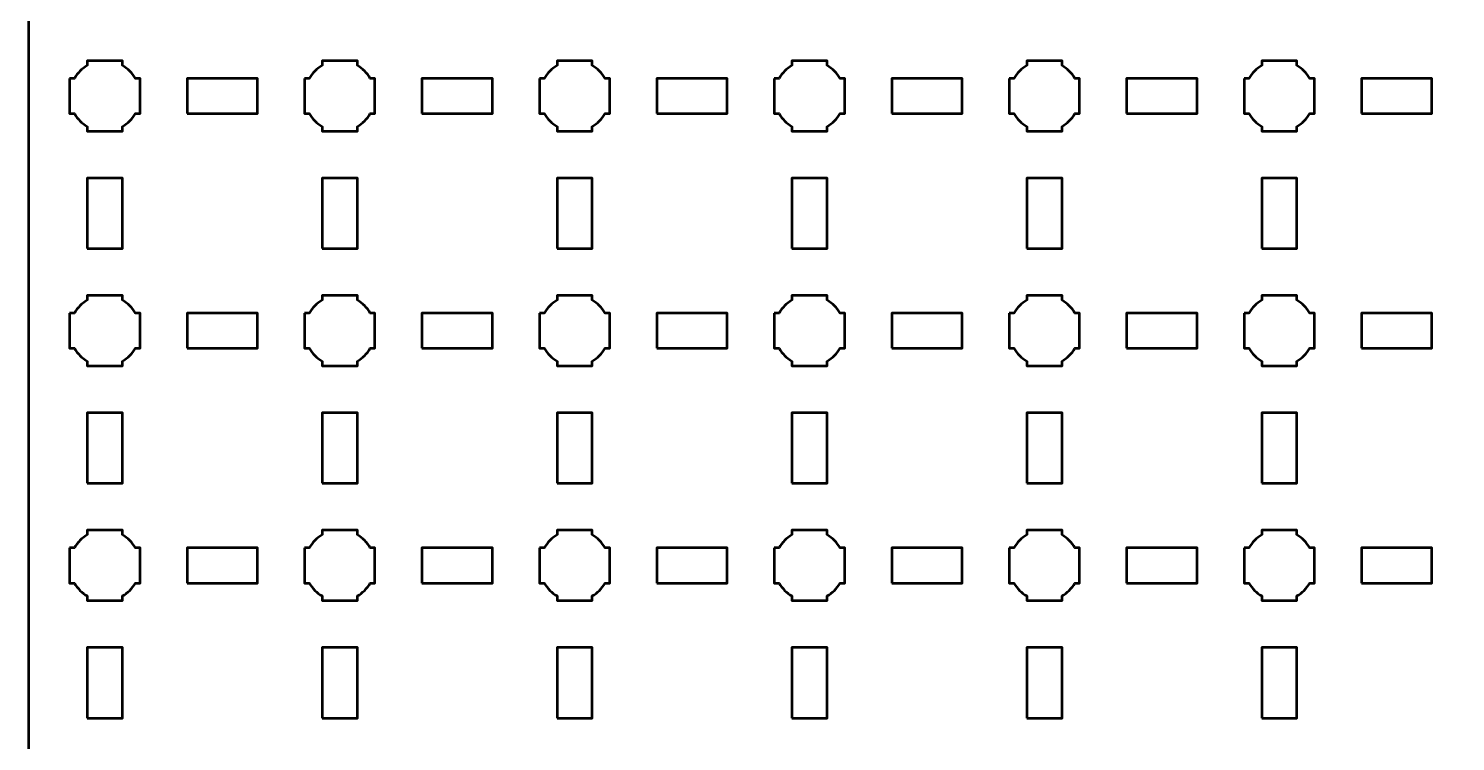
# Model space of a CAD drawing. Header units: centimetres. Extents: x -35.1 to 14.2, y -39.5 to 9.8.
# Drawn here: x -35.15 to -23, y -2.35 to 3.73 of the extents above; entities that cross this region are included whole.
import ezdxf

# ---------------------------------------------------------------- set-up
doc = ezdxf.new("R2010")
doc.units = ezdxf.units.CM
doc.header["$MEASUREMENT"] = 0
doc.layers.add('Layer 1', color=7, linetype='Continuous')

msp = doc.modelspace()

# ---------------------------------------------------------------- linework, layer by layer
at = {"layer": 'Layer 1', "color": 250, "lineweight": 53}
for points in [[(-33.8, 3), (-33.2, 3), (-33.2, 3.3), (-33.8, 3.3), (-33.8, 3)], [(-31.8, 3), (-31.2, 3), (-31.2, 3.3), (-31.8, 3.3), (-31.8, 3)], [(-29.8, 3), (-29.2, 3), (-29.2, 3.3), (-29.8, 3.3), (-29.8, 3)], [(-27.8, 3), (-27.2, 3), (-27.2, 3.3), (-27.8, 3.3), (-27.8, 3)], [(-25.8, 3), (-25.2, 3), (-25.2, 3.3), (-25.8, 3.3), (-25.8, 3)], [(-23.8, 3), (-23.2, 3), (-23.2, 3.3), (-23.8, 3.3), (-23.8, 3)], [(-34.65, 1.85), (-34.35, 1.85), (-34.35, 2.45), (-34.65, 2.45), (-34.65, 1.85)], [(-32.65, 1.85), (-32.35, 1.85), (-32.35, 2.45), (-32.65, 2.45), (-32.65, 1.85)], [(-30.65, 1.85), (-30.35, 1.85), (-30.35, 2.45), (-30.65, 2.45), (-30.65, 1.85)], [(-28.65, 1.85), (-28.35, 1.85), (-28.35, 2.45), (-28.65, 2.45), (-28.65, 1.85)], [(-26.65, 1.85), (-26.35, 1.85), (-26.35, 2.45), (-26.65, 2.45), (-26.65, 1.85)], [(-24.65, 1.85), (-24.35, 1.85), (-24.35, 2.45), (-24.65, 2.45), (-24.65, 1.85)], [(-33.8, 1), (-33.2, 1), (-33.2, 1.3), (-33.8, 1.3), (-33.8, 1)], [(-31.8, 1), (-31.2, 1), (-31.2, 1.3), (-31.8, 1.3), (-31.8, 1)], [(-29.8, 1), (-29.2, 1), (-29.2, 1.3), (-29.8, 1.3), (-29.8, 1)], [(-27.8, 1), (-27.2, 1), (-27.2, 1.3), (-27.8, 1.3), (-27.8, 1)], [(-25.8, 1), (-25.2, 1), (-25.2, 1.3), (-25.8, 1.3), (-25.8, 1)], [(-23.8, 1), (-23.2, 1), (-23.2, 1.3), (-23.8, 1.3), (-23.8, 1)], [(-34.65, -0.15), (-34.35, -0.15), (-34.35, 0.45), (-34.65, 0.45), (-34.65, -0.15)], [(-32.65, -0.15), (-32.35, -0.15), (-32.35, 0.45), (-32.65, 0.45), (-32.65, -0.15)], [(-30.65, -0.15), (-30.35, -0.15), (-30.35, 0.45), (-30.65, 0.45), (-30.65, -0.15)], [(-28.65, -0.15), (-28.35, -0.15), (-28.35, 0.45), (-28.65, 0.45), (-28.65, -0.15)], [(-26.65, -0.15), (-26.35, -0.15), (-26.35, 0.45), (-26.65, 0.45), (-26.65, -0.15)], [(-24.65, -0.15), (-24.35, -0.15), (-24.35, 0.45), (-24.65, 0.45), (-24.65, -0.15)], [(-33.8, -1), (-33.2, -1), (-33.2, -0.7), (-33.8, -0.7), (-33.8, -1)], [(-31.8, -1), (-31.2, -1), (-31.2, -0.7), (-31.8, -0.7), (-31.8, -1)], [(-29.8, -1), (-29.2, -1), (-29.2, -0.7), (-29.8, -0.7), (-29.8, -1)], [(-27.8, -1), (-27.2, -1), (-27.2, -0.7), (-27.8, -0.7), (-27.8, -1)], [(-25.8, -1), (-25.2, -1), (-25.2, -0.7), (-25.8, -0.7), (-25.8, -1)], [(-23.8, -1), (-23.2, -1), (-23.2, -0.7), (-23.8, -0.7), (-23.8, -1)], [(-34.65, -2.15), (-34.35, -2.15), (-34.35, -1.55), (-34.65, -1.55), (-34.65, -2.15)], [(-32.65, -2.15), (-32.35, -2.15), (-32.35, -1.55), (-32.65, -1.55), (-32.65, -2.15)], [(-30.65, -2.15), (-30.35, -2.15), (-30.35, -1.55), (-30.65, -1.55), (-30.65, -2.15)], [(-28.65, -2.15), (-28.35, -2.15), (-28.35, -1.55), (-28.65, -1.55), (-28.65, -2.15)], [(-26.65, -2.15), (-26.35, -2.15), (-26.35, -1.55), (-26.65, -1.55), (-26.65, -2.15)], [(-24.65, -2.15), (-24.35, -2.15), (-24.35, -1.55), (-24.65, -1.55), (-24.65, -2.15)]]:
    msp.add_lwpolyline(points, close=True, dxfattribs=at)
msp.add_open_spline([(-35.15, -39), (-35.15, -39), (-35.15, 9.3), (-35.15, 9.3), (-35.15, 9.3), (-35.15, 9.57609), (-34.92609, 9.8), (-34.65, 9.8), (-34.65, 9.8), (-34.65, 9.8), (13.65, 9.8), (13.65, 9.8), (13.65, 9.8), (13.92609, 9.8), (14.15, 9.57609), (14.15, 9.3), (14.15, 9.3), (14.15, 9.3), (14.15, -39), (14.15, -39), (14.15, -39), (14.15, -39.27609), (13.92609, -39.5), (13.65, -39.5), (13.65, -39.5), (13.65, -39.5), (-34.65, -39.5), (-34.65, -39.5), (-34.65, -39.5), (-34.92609, -39.5), (-35.15, -39.27609), (-35.15, -39)], degree=3, knots=[0, 0, 0, 0, 0.125, 0.125, 0.125, 0.125, 0.25, 0.25, 0.25, 0.25, 0.375, 0.375, 0.375, 0.375, 0.5, 0.5, 0.5, 0.5, 0.625, 0.625, 0.625, 0.625, 0.75, 0.75, 0.75, 0.75, 0.875, 0.875, 0.875, 0.875, 1, 1, 1, 1], dxfattribs=at)
at = {"layer": 'Layer 1', "lineweight": 53}
for points in [[(-34.8, 3.3), (-34.8, 3.3), (-34.75985, 3.3), (-34.75985, 3.3), (-34.75985, 3.3), (-34.7335, 3.34553), (-34.69553, 3.3835), (-34.65, 3.40985), (-34.65, 3.40985), (-34.65, 3.40985), (-34.65, 3.45), (-34.65, 3.45), (-34.65, 3.45), (-34.65, 3.45), (-34.5, 3.45), (-34.5, 3.45), (-34.5, 3.45), (-34.5, 3.45), (-34.35, 3.45), (-34.35, 3.45), (-34.35, 3.45), (-34.35, 3.45), (-34.35, 3.40985), (-34.35, 3.40985), (-34.35, 3.40985), (-34.30447, 3.3835), (-34.2665, 3.34553), (-34.24015, 3.3), (-34.24015, 3.3), (-34.24015, 3.3), (-34.2, 3.3), (-34.2, 3.3), (-34.2, 3.3), (-34.2, 3.3), (-34.2, 3.15), (-34.2, 3.15), (-34.2, 3.15), (-34.2, 3.15), (-34.2, 3), (-34.2, 3), (-34.2, 3), (-34.2, 3), (-34.24015, 3), (-34.24015, 3), (-34.24015, 3), (-34.2665, 2.95447), (-34.30447, 2.9165), (-34.35, 2.89015), (-34.35, 2.89015), (-34.35, 2.89015), (-34.35, 2.85), (-34.35, 2.85), (-34.35, 2.85), (-34.35, 2.85), (-34.5, 2.85), (-34.5, 2.85), (-34.5, 2.85), (-34.5, 2.85), (-34.65, 2.85), (-34.65, 2.85), (-34.65, 2.85), (-34.65, 2.85), (-34.65, 2.89015), (-34.65, 2.89015), (-34.65, 2.89015), (-34.69553, 2.9165), (-34.7335, 2.95447), (-34.75985, 3), (-34.75985, 3), (-34.75985, 3), (-34.8, 3), (-34.8, 3), (-34.8, 3), (-34.8, 3), (-34.8, 3.15), (-34.8, 3.15), (-34.8, 3.15), (-34.8, 3.15), (-34.8, 3.3), (-34.8, 3.3)], [(-32.8, 3.3), (-32.8, 3.3), (-32.75985, 3.3), (-32.75985, 3.3), (-32.75985, 3.3), (-32.7335, 3.34553), (-32.69553, 3.3835), (-32.65, 3.40985), (-32.65, 3.40985), (-32.65, 3.40985), (-32.65, 3.45), (-32.65, 3.45), (-32.65, 3.45), (-32.65, 3.45), (-32.5, 3.45), (-32.5, 3.45), (-32.5, 3.45), (-32.5, 3.45), (-32.35, 3.45), (-32.35, 3.45), (-32.35, 3.45), (-32.35, 3.45), (-32.35, 3.40985), (-32.35, 3.40985), (-32.35, 3.40985), (-32.30447, 3.3835), (-32.2665, 3.34553), (-32.24015, 3.3), (-32.24015, 3.3), (-32.24015, 3.3), (-32.2, 3.3), (-32.2, 3.3), (-32.2, 3.3), (-32.2, 3.3), (-32.2, 3.15), (-32.2, 3.15), (-32.2, 3.15), (-32.2, 3.15), (-32.2, 3), (-32.2, 3), (-32.2, 3), (-32.2, 3), (-32.24015, 3), (-32.24015, 3), (-32.24015, 3), (-32.2665, 2.95447), (-32.30447, 2.9165), (-32.35, 2.89015), (-32.35, 2.89015), (-32.35, 2.89015), (-32.35, 2.85), (-32.35, 2.85), (-32.35, 2.85), (-32.35, 2.85), (-32.5, 2.85), (-32.5, 2.85), (-32.5, 2.85), (-32.5, 2.85), (-32.65, 2.85), (-32.65, 2.85), (-32.65, 2.85), (-32.65, 2.85), (-32.65, 2.89015), (-32.65, 2.89015), (-32.65, 2.89015), (-32.69553, 2.9165), (-32.7335, 2.95447), (-32.75985, 3), (-32.75985, 3), (-32.75985, 3), (-32.8, 3), (-32.8, 3), (-32.8, 3), (-32.8, 3), (-32.8, 3.15), (-32.8, 3.15), (-32.8, 3.15), (-32.8, 3.15), (-32.8, 3.3), (-32.8, 3.3)], [(-30.8, 3.3), (-30.8, 3.3), (-30.75985, 3.3), (-30.75985, 3.3), (-30.75985, 3.3), (-30.7335, 3.34553), (-30.69553, 3.3835), (-30.65, 3.40985), (-30.65, 3.40985), (-30.65, 3.40985), (-30.65, 3.45), (-30.65, 3.45), (-30.65, 3.45), (-30.65, 3.45), (-30.5, 3.45), (-30.5, 3.45), (-30.5, 3.45), (-30.5, 3.45), (-30.35, 3.45), (-30.35, 3.45), (-30.35, 3.45), (-30.35, 3.45), (-30.35, 3.40985), (-30.35, 3.40985), (-30.35, 3.40985), (-30.30447, 3.3835), (-30.2665, 3.34553), (-30.24015, 3.3), (-30.24015, 3.3), (-30.24015, 3.3), (-30.2, 3.3), (-30.2, 3.3), (-30.2, 3.3), (-30.2, 3.3), (-30.2, 3.15), (-30.2, 3.15), (-30.2, 3.15), (-30.2, 3.15), (-30.2, 3), (-30.2, 3), (-30.2, 3), (-30.2, 3), (-30.24015, 3), (-30.24015, 3), (-30.24015, 3), (-30.2665, 2.95447), (-30.30447, 2.9165), (-30.35, 2.89015), (-30.35, 2.89015), (-30.35, 2.89015), (-30.35, 2.85), (-30.35, 2.85), (-30.35, 2.85), (-30.35, 2.85), (-30.5, 2.85), (-30.5, 2.85), (-30.5, 2.85), (-30.5, 2.85), (-30.65, 2.85), (-30.65, 2.85), (-30.65, 2.85), (-30.65, 2.85), (-30.65, 2.89015), (-30.65, 2.89015), (-30.65, 2.89015), (-30.69553, 2.9165), (-30.7335, 2.95447), (-30.75985, 3), (-30.75985, 3), (-30.75985, 3), (-30.8, 3), (-30.8, 3), (-30.8, 3), (-30.8, 3), (-30.8, 3.15), (-30.8, 3.15), (-30.8, 3.15), (-30.8, 3.15), (-30.8, 3.3), (-30.8, 3.3)], [(-28.8, 3.3), (-28.8, 3.3), (-28.75985, 3.3), (-28.75985, 3.3), (-28.75985, 3.3), (-28.7335, 3.34553), (-28.69553, 3.3835), (-28.65, 3.40985), (-28.65, 3.40985), (-28.65, 3.40985), (-28.65, 3.45), (-28.65, 3.45), (-28.65, 3.45), (-28.65, 3.45), (-28.5, 3.45), (-28.5, 3.45), (-28.5, 3.45), (-28.5, 3.45), (-28.35, 3.45), (-28.35, 3.45), (-28.35, 3.45), (-28.35, 3.45), (-28.35, 3.40985), (-28.35, 3.40985), (-28.35, 3.40985), (-28.30447, 3.3835), (-28.2665, 3.34553), (-28.24015, 3.3), (-28.24015, 3.3), (-28.24015, 3.3), (-28.2, 3.3), (-28.2, 3.3), (-28.2, 3.3), (-28.2, 3.3), (-28.2, 3.15), (-28.2, 3.15), (-28.2, 3.15), (-28.2, 3.15), (-28.2, 3), (-28.2, 3), (-28.2, 3), (-28.2, 3), (-28.24015, 3), (-28.24015, 3), (-28.24015, 3), (-28.2665, 2.95447), (-28.30447, 2.9165), (-28.35, 2.89015), (-28.35, 2.89015), (-28.35, 2.89015), (-28.35, 2.85), (-28.35, 2.85), (-28.35, 2.85), (-28.35, 2.85), (-28.5, 2.85), (-28.5, 2.85), (-28.5, 2.85), (-28.5, 2.85), (-28.65, 2.85), (-28.65, 2.85), (-28.65, 2.85), (-28.65, 2.85), (-28.65, 2.89015), (-28.65, 2.89015), (-28.65, 2.89015), (-28.69553, 2.9165), (-28.7335, 2.95447), (-28.75985, 3), (-28.75985, 3), (-28.75985, 3), (-28.8, 3), (-28.8, 3), (-28.8, 3), (-28.8, 3), (-28.8, 3.15), (-28.8, 3.15), (-28.8, 3.15), (-28.8, 3.15), (-28.8, 3.3), (-28.8, 3.3)], [(-26.8, 3.3), (-26.8, 3.3), (-26.75985, 3.3), (-26.75985, 3.3), (-26.75985, 3.3), (-26.7335, 3.34553), (-26.69553, 3.3835), (-26.65, 3.40985), (-26.65, 3.40985), (-26.65, 3.40985), (-26.65, 3.45), (-26.65, 3.45), (-26.65, 3.45), (-26.65, 3.45), (-26.5, 3.45), (-26.5, 3.45), (-26.5, 3.45), (-26.5, 3.45), (-26.35, 3.45), (-26.35, 3.45), (-26.35, 3.45), (-26.35, 3.45), (-26.35, 3.40985), (-26.35, 3.40985), (-26.35, 3.40985), (-26.30447, 3.3835), (-26.2665, 3.34553), (-26.24015, 3.3), (-26.24015, 3.3), (-26.24015, 3.3), (-26.2, 3.3), (-26.2, 3.3), (-26.2, 3.3), (-26.2, 3.3), (-26.2, 3.15), (-26.2, 3.15), (-26.2, 3.15), (-26.2, 3.15), (-26.2, 3), (-26.2, 3), (-26.2, 3), (-26.2, 3), (-26.24015, 3), (-26.24015, 3), (-26.24015, 3), (-26.2665, 2.95447), (-26.30447, 2.9165), (-26.35, 2.89015), (-26.35, 2.89015), (-26.35, 2.89015), (-26.35, 2.85), (-26.35, 2.85), (-26.35, 2.85), (-26.35, 2.85), (-26.5, 2.85), (-26.5, 2.85), (-26.5, 2.85), (-26.5, 2.85), (-26.65, 2.85), (-26.65, 2.85), (-26.65, 2.85), (-26.65, 2.85), (-26.65, 2.89015), (-26.65, 2.89015), (-26.65, 2.89015), (-26.69553, 2.9165), (-26.7335, 2.95447), (-26.75985, 3), (-26.75985, 3), (-26.75985, 3), (-26.8, 3), (-26.8, 3), (-26.8, 3), (-26.8, 3), (-26.8, 3.15), (-26.8, 3.15), (-26.8, 3.15), (-26.8, 3.15), (-26.8, 3.3), (-26.8, 3.3)], [(-24.8, 3.3), (-24.8, 3.3), (-24.75985, 3.3), (-24.75985, 3.3), (-24.75985, 3.3), (-24.7335, 3.34553), (-24.69553, 3.3835), (-24.65, 3.40985), (-24.65, 3.40985), (-24.65, 3.40985), (-24.65, 3.45), (-24.65, 3.45), (-24.65, 3.45), (-24.65, 3.45), (-24.5, 3.45), (-24.5, 3.45), (-24.5, 3.45), (-24.5, 3.45), (-24.35, 3.45), (-24.35, 3.45), (-24.35, 3.45), (-24.35, 3.45), (-24.35, 3.40985), (-24.35, 3.40985), (-24.35, 3.40985), (-24.30447, 3.3835), (-24.2665, 3.34553), (-24.24015, 3.3), (-24.24015, 3.3), (-24.24015, 3.3), (-24.2, 3.3), (-24.2, 3.3), (-24.2, 3.3), (-24.2, 3.3), (-24.2, 3.15), (-24.2, 3.15), (-24.2, 3.15), (-24.2, 3.15), (-24.2, 3), (-24.2, 3), (-24.2, 3), (-24.2, 3), (-24.24015, 3), (-24.24015, 3), (-24.24015, 3), (-24.2665, 2.95447), (-24.30447, 2.9165), (-24.35, 2.89015), (-24.35, 2.89015), (-24.35, 2.89015), (-24.35, 2.85), (-24.35, 2.85), (-24.35, 2.85), (-24.35, 2.85), (-24.5, 2.85), (-24.5, 2.85), (-24.5, 2.85), (-24.5, 2.85), (-24.65, 2.85), (-24.65, 2.85), (-24.65, 2.85), (-24.65, 2.85), (-24.65, 2.89015), (-24.65, 2.89015), (-24.65, 2.89015), (-24.69553, 2.9165), (-24.7335, 2.95447), (-24.75985, 3), (-24.75985, 3), (-24.75985, 3), (-24.8, 3), (-24.8, 3), (-24.8, 3), (-24.8, 3), (-24.8, 3.15), (-24.8, 3.15), (-24.8, 3.15), (-24.8, 3.15), (-24.8, 3.3), (-24.8, 3.3)], [(-34.8, 1.3), (-34.8, 1.3), (-34.75985, 1.3), (-34.75985, 1.3), (-34.75985, 1.3), (-34.7335, 1.34553), (-34.69553, 1.3835), (-34.65, 1.40985), (-34.65, 1.40985), (-34.65, 1.40985), (-34.65, 1.45), (-34.65, 1.45), (-34.65, 1.45), (-34.65, 1.45), (-34.5, 1.45), (-34.5, 1.45), (-34.5, 1.45), (-34.5, 1.45), (-34.35, 1.45), (-34.35, 1.45), (-34.35, 1.45), (-34.35, 1.45), (-34.35, 1.40985), (-34.35, 1.40985), (-34.35, 1.40985), (-34.30447, 1.3835), (-34.2665, 1.34553), (-34.24015, 1.3), (-34.24015, 1.3), (-34.24015, 1.3), (-34.2, 1.3), (-34.2, 1.3), (-34.2, 1.3), (-34.2, 1.3), (-34.2, 1.15), (-34.2, 1.15), (-34.2, 1.15), (-34.2, 1.15), (-34.2, 1), (-34.2, 1), (-34.2, 1), (-34.2, 1), (-34.24015, 1), (-34.24015, 1), (-34.24015, 1), (-34.2665, 0.95447), (-34.30447, 0.9165), (-34.35, 0.89015), (-34.35, 0.89015), (-34.35, 0.89015), (-34.35, 0.85), (-34.35, 0.85), (-34.35, 0.85), (-34.35, 0.85), (-34.5, 0.85), (-34.5, 0.85), (-34.5, 0.85), (-34.5, 0.85), (-34.65, 0.85), (-34.65, 0.85), (-34.65, 0.85), (-34.65, 0.85), (-34.65, 0.89015), (-34.65, 0.89015), (-34.65, 0.89015), (-34.69553, 0.9165), (-34.7335, 0.95447), (-34.75985, 1), (-34.75985, 1), (-34.75985, 1), (-34.8, 1), (-34.8, 1), (-34.8, 1), (-34.8, 1), (-34.8, 1.15), (-34.8, 1.15), (-34.8, 1.15), (-34.8, 1.15), (-34.8, 1.3), (-34.8, 1.3)], [(-32.8, 1.3), (-32.8, 1.3), (-32.75985, 1.3), (-32.75985, 1.3), (-32.75985, 1.3), (-32.7335, 1.34553), (-32.69553, 1.3835), (-32.65, 1.40985), (-32.65, 1.40985), (-32.65, 1.40985), (-32.65, 1.45), (-32.65, 1.45), (-32.65, 1.45), (-32.65, 1.45), (-32.5, 1.45), (-32.5, 1.45), (-32.5, 1.45), (-32.5, 1.45), (-32.35, 1.45), (-32.35, 1.45), (-32.35, 1.45), (-32.35, 1.45), (-32.35, 1.40985), (-32.35, 1.40985), (-32.35, 1.40985), (-32.30447, 1.3835), (-32.2665, 1.34553), (-32.24015, 1.3), (-32.24015, 1.3), (-32.24015, 1.3), (-32.2, 1.3), (-32.2, 1.3), (-32.2, 1.3), (-32.2, 1.3), (-32.2, 1.15), (-32.2, 1.15), (-32.2, 1.15), (-32.2, 1.15), (-32.2, 1), (-32.2, 1), (-32.2, 1), (-32.2, 1), (-32.24015, 1), (-32.24015, 1), (-32.24015, 1), (-32.2665, 0.95447), (-32.30447, 0.9165), (-32.35, 0.89015), (-32.35, 0.89015), (-32.35, 0.89015), (-32.35, 0.85), (-32.35, 0.85), (-32.35, 0.85), (-32.35, 0.85), (-32.5, 0.85), (-32.5, 0.85), (-32.5, 0.85), (-32.5, 0.85), (-32.65, 0.85), (-32.65, 0.85), (-32.65, 0.85), (-32.65, 0.85), (-32.65, 0.89015), (-32.65, 0.89015), (-32.65, 0.89015), (-32.69553, 0.9165), (-32.7335, 0.95447), (-32.75985, 1), (-32.75985, 1), (-32.75985, 1), (-32.8, 1), (-32.8, 1), (-32.8, 1), (-32.8, 1), (-32.8, 1.15), (-32.8, 1.15), (-32.8, 1.15), (-32.8, 1.15), (-32.8, 1.3), (-32.8, 1.3)], [(-30.8, 1.3), (-30.8, 1.3), (-30.75985, 1.3), (-30.75985, 1.3), (-30.75985, 1.3), (-30.7335, 1.34553), (-30.69553, 1.3835), (-30.65, 1.40985), (-30.65, 1.40985), (-30.65, 1.40985), (-30.65, 1.45), (-30.65, 1.45), (-30.65, 1.45), (-30.65, 1.45), (-30.5, 1.45), (-30.5, 1.45), (-30.5, 1.45), (-30.5, 1.45), (-30.35, 1.45), (-30.35, 1.45), (-30.35, 1.45), (-30.35, 1.45), (-30.35, 1.40985), (-30.35, 1.40985), (-30.35, 1.40985), (-30.30447, 1.3835), (-30.2665, 1.34553), (-30.24015, 1.3), (-30.24015, 1.3), (-30.24015, 1.3), (-30.2, 1.3), (-30.2, 1.3), (-30.2, 1.3), (-30.2, 1.3), (-30.2, 1.15), (-30.2, 1.15), (-30.2, 1.15), (-30.2, 1.15), (-30.2, 1), (-30.2, 1), (-30.2, 1), (-30.2, 1), (-30.24015, 1), (-30.24015, 1), (-30.24015, 1), (-30.2665, 0.95447), (-30.30447, 0.9165), (-30.35, 0.89015), (-30.35, 0.89015), (-30.35, 0.89015), (-30.35, 0.85), (-30.35, 0.85), (-30.35, 0.85), (-30.35, 0.85), (-30.5, 0.85), (-30.5, 0.85), (-30.5, 0.85), (-30.5, 0.85), (-30.65, 0.85), (-30.65, 0.85), (-30.65, 0.85), (-30.65, 0.85), (-30.65, 0.89015), (-30.65, 0.89015), (-30.65, 0.89015), (-30.69553, 0.9165), (-30.7335, 0.95447), (-30.75985, 1), (-30.75985, 1), (-30.75985, 1), (-30.8, 1), (-30.8, 1), (-30.8, 1), (-30.8, 1), (-30.8, 1.15), (-30.8, 1.15), (-30.8, 1.15), (-30.8, 1.15), (-30.8, 1.3), (-30.8, 1.3)], [(-28.8, 1.3), (-28.8, 1.3), (-28.75985, 1.3), (-28.75985, 1.3), (-28.75985, 1.3), (-28.7335, 1.34553), (-28.69553, 1.3835), (-28.65, 1.40985), (-28.65, 1.40985), (-28.65, 1.40985), (-28.65, 1.45), (-28.65, 1.45), (-28.65, 1.45), (-28.65, 1.45), (-28.5, 1.45), (-28.5, 1.45), (-28.5, 1.45), (-28.5, 1.45), (-28.35, 1.45), (-28.35, 1.45), (-28.35, 1.45), (-28.35, 1.45), (-28.35, 1.40985), (-28.35, 1.40985), (-28.35, 1.40985), (-28.30447, 1.3835), (-28.2665, 1.34553), (-28.24015, 1.3), (-28.24015, 1.3), (-28.24015, 1.3), (-28.2, 1.3), (-28.2, 1.3), (-28.2, 1.3), (-28.2, 1.3), (-28.2, 1.15), (-28.2, 1.15), (-28.2, 1.15), (-28.2, 1.15), (-28.2, 1), (-28.2, 1), (-28.2, 1), (-28.2, 1), (-28.24015, 1), (-28.24015, 1), (-28.24015, 1), (-28.2665, 0.95447), (-28.30447, 0.9165), (-28.35, 0.89015), (-28.35, 0.89015), (-28.35, 0.89015), (-28.35, 0.85), (-28.35, 0.85), (-28.35, 0.85), (-28.35, 0.85), (-28.5, 0.85), (-28.5, 0.85), (-28.5, 0.85), (-28.5, 0.85), (-28.65, 0.85), (-28.65, 0.85), (-28.65, 0.85), (-28.65, 0.85), (-28.65, 0.89015), (-28.65, 0.89015), (-28.65, 0.89015), (-28.69553, 0.9165), (-28.7335, 0.95447), (-28.75985, 1), (-28.75985, 1), (-28.75985, 1), (-28.8, 1), (-28.8, 1), (-28.8, 1), (-28.8, 1), (-28.8, 1.15), (-28.8, 1.15), (-28.8, 1.15), (-28.8, 1.15), (-28.8, 1.3), (-28.8, 1.3)], [(-26.8, 1.3), (-26.8, 1.3), (-26.75985, 1.3), (-26.75985, 1.3), (-26.75985, 1.3), (-26.7335, 1.34553), (-26.69553, 1.3835), (-26.65, 1.40985), (-26.65, 1.40985), (-26.65, 1.40985), (-26.65, 1.45), (-26.65, 1.45), (-26.65, 1.45), (-26.65, 1.45), (-26.5, 1.45), (-26.5, 1.45), (-26.5, 1.45), (-26.5, 1.45), (-26.35, 1.45), (-26.35, 1.45), (-26.35, 1.45), (-26.35, 1.45), (-26.35, 1.40985), (-26.35, 1.40985), (-26.35, 1.40985), (-26.30447, 1.3835), (-26.2665, 1.34553), (-26.24015, 1.3), (-26.24015, 1.3), (-26.24015, 1.3), (-26.2, 1.3), (-26.2, 1.3), (-26.2, 1.3), (-26.2, 1.3), (-26.2, 1.15), (-26.2, 1.15), (-26.2, 1.15), (-26.2, 1.15), (-26.2, 1), (-26.2, 1), (-26.2, 1), (-26.2, 1), (-26.24015, 1), (-26.24015, 1), (-26.24015, 1), (-26.2665, 0.95447), (-26.30447, 0.9165), (-26.35, 0.89015), (-26.35, 0.89015), (-26.35, 0.89015), (-26.35, 0.85), (-26.35, 0.85), (-26.35, 0.85), (-26.35, 0.85), (-26.5, 0.85), (-26.5, 0.85), (-26.5, 0.85), (-26.5, 0.85), (-26.65, 0.85), (-26.65, 0.85), (-26.65, 0.85), (-26.65, 0.85), (-26.65, 0.89015), (-26.65, 0.89015), (-26.65, 0.89015), (-26.69553, 0.9165), (-26.7335, 0.95447), (-26.75985, 1), (-26.75985, 1), (-26.75985, 1), (-26.8, 1), (-26.8, 1), (-26.8, 1), (-26.8, 1), (-26.8, 1.15), (-26.8, 1.15), (-26.8, 1.15), (-26.8, 1.15), (-26.8, 1.3), (-26.8, 1.3)], [(-24.8, 1.3), (-24.8, 1.3), (-24.75985, 1.3), (-24.75985, 1.3), (-24.75985, 1.3), (-24.7335, 1.34553), (-24.69553, 1.3835), (-24.65, 1.40985), (-24.65, 1.40985), (-24.65, 1.40985), (-24.65, 1.45), (-24.65, 1.45), (-24.65, 1.45), (-24.65, 1.45), (-24.5, 1.45), (-24.5, 1.45), (-24.5, 1.45), (-24.5, 1.45), (-24.35, 1.45), (-24.35, 1.45), (-24.35, 1.45), (-24.35, 1.45), (-24.35, 1.40985), (-24.35, 1.40985), (-24.35, 1.40985), (-24.30447, 1.3835), (-24.2665, 1.34553), (-24.24015, 1.3), (-24.24015, 1.3), (-24.24015, 1.3), (-24.2, 1.3), (-24.2, 1.3), (-24.2, 1.3), (-24.2, 1.3), (-24.2, 1.15), (-24.2, 1.15), (-24.2, 1.15), (-24.2, 1.15), (-24.2, 1), (-24.2, 1), (-24.2, 1), (-24.2, 1), (-24.24015, 1), (-24.24015, 1), (-24.24015, 1), (-24.2665, 0.95447), (-24.30447, 0.9165), (-24.35, 0.89015), (-24.35, 0.89015), (-24.35, 0.89015), (-24.35, 0.85), (-24.35, 0.85), (-24.35, 0.85), (-24.35, 0.85), (-24.5, 0.85), (-24.5, 0.85), (-24.5, 0.85), (-24.5, 0.85), (-24.65, 0.85), (-24.65, 0.85), (-24.65, 0.85), (-24.65, 0.85), (-24.65, 0.89015), (-24.65, 0.89015), (-24.65, 0.89015), (-24.69553, 0.9165), (-24.7335, 0.95447), (-24.75985, 1), (-24.75985, 1), (-24.75985, 1), (-24.8, 1), (-24.8, 1), (-24.8, 1), (-24.8, 1), (-24.8, 1.15), (-24.8, 1.15), (-24.8, 1.15), (-24.8, 1.15), (-24.8, 1.3), (-24.8, 1.3)], [(-34.8, -0.7), (-34.8, -0.7), (-34.75985, -0.7), (-34.75985, -0.7), (-34.75985, -0.7), (-34.7335, -0.65447), (-34.69553, -0.6165), (-34.65, -0.59015), (-34.65, -0.59015), (-34.65, -0.59015), (-34.65, -0.55), (-34.65, -0.55), (-34.65, -0.55), (-34.65, -0.55), (-34.5, -0.55), (-34.5, -0.55), (-34.5, -0.55), (-34.5, -0.55), (-34.35, -0.55), (-34.35, -0.55), (-34.35, -0.55), (-34.35, -0.55), (-34.35, -0.59015), (-34.35, -0.59015), (-34.35, -0.59015), (-34.30447, -0.6165), (-34.2665, -0.65447), (-34.24015, -0.7), (-34.24015, -0.7), (-34.24015, -0.7), (-34.2, -0.7), (-34.2, -0.7), (-34.2, -0.7), (-34.2, -0.7), (-34.2, -0.85), (-34.2, -0.85), (-34.2, -0.85), (-34.2, -0.85), (-34.2, -1), (-34.2, -1), (-34.2, -1), (-34.2, -1), (-34.24015, -1), (-34.24015, -1), (-34.24015, -1), (-34.2665, -1.04553), (-34.30447, -1.0835), (-34.35, -1.10985), (-34.35, -1.10985), (-34.35, -1.10985), (-34.35, -1.15), (-34.35, -1.15), (-34.35, -1.15), (-34.35, -1.15), (-34.5, -1.15), (-34.5, -1.15), (-34.5, -1.15), (-34.5, -1.15), (-34.65, -1.15), (-34.65, -1.15), (-34.65, -1.15), (-34.65, -1.15), (-34.65, -1.10985), (-34.65, -1.10985), (-34.65, -1.10985), (-34.69553, -1.0835), (-34.7335, -1.04553), (-34.75985, -1), (-34.75985, -1), (-34.75985, -1), (-34.8, -1), (-34.8, -1), (-34.8, -1), (-34.8, -1), (-34.8, -0.85), (-34.8, -0.85), (-34.8, -0.85), (-34.8, -0.85), (-34.8, -0.7), (-34.8, -0.7)], [(-32.8, -0.7), (-32.8, -0.7), (-32.75985, -0.7), (-32.75985, -0.7), (-32.75985, -0.7), (-32.7335, -0.65447), (-32.69553, -0.6165), (-32.65, -0.59015), (-32.65, -0.59015), (-32.65, -0.59015), (-32.65, -0.55), (-32.65, -0.55), (-32.65, -0.55), (-32.65, -0.55), (-32.5, -0.55), (-32.5, -0.55), (-32.5, -0.55), (-32.5, -0.55), (-32.35, -0.55), (-32.35, -0.55), (-32.35, -0.55), (-32.35, -0.55), (-32.35, -0.59015), (-32.35, -0.59015), (-32.35, -0.59015), (-32.30447, -0.6165), (-32.2665, -0.65447), (-32.24015, -0.7), (-32.24015, -0.7), (-32.24015, -0.7), (-32.2, -0.7), (-32.2, -0.7), (-32.2, -0.7), (-32.2, -0.7), (-32.2, -0.85), (-32.2, -0.85), (-32.2, -0.85), (-32.2, -0.85), (-32.2, -1), (-32.2, -1), (-32.2, -1), (-32.2, -1), (-32.24015, -1), (-32.24015, -1), (-32.24015, -1), (-32.2665, -1.04553), (-32.30447, -1.0835), (-32.35, -1.10985), (-32.35, -1.10985), (-32.35, -1.10985), (-32.35, -1.15), (-32.35, -1.15), (-32.35, -1.15), (-32.35, -1.15), (-32.5, -1.15), (-32.5, -1.15), (-32.5, -1.15), (-32.5, -1.15), (-32.65, -1.15), (-32.65, -1.15), (-32.65, -1.15), (-32.65, -1.15), (-32.65, -1.10985), (-32.65, -1.10985), (-32.65, -1.10985), (-32.69553, -1.0835), (-32.7335, -1.04553), (-32.75985, -1), (-32.75985, -1), (-32.75985, -1), (-32.8, -1), (-32.8, -1), (-32.8, -1), (-32.8, -1), (-32.8, -0.85), (-32.8, -0.85), (-32.8, -0.85), (-32.8, -0.85), (-32.8, -0.7), (-32.8, -0.7)], [(-30.8, -0.7), (-30.8, -0.7), (-30.75985, -0.7), (-30.75985, -0.7), (-30.75985, -0.7), (-30.7335, -0.65447), (-30.69553, -0.6165), (-30.65, -0.59015), (-30.65, -0.59015), (-30.65, -0.59015), (-30.65, -0.55), (-30.65, -0.55), (-30.65, -0.55), (-30.65, -0.55), (-30.5, -0.55), (-30.5, -0.55), (-30.5, -0.55), (-30.5, -0.55), (-30.35, -0.55), (-30.35, -0.55), (-30.35, -0.55), (-30.35, -0.55), (-30.35, -0.59015), (-30.35, -0.59015), (-30.35, -0.59015), (-30.30447, -0.6165), (-30.2665, -0.65447), (-30.24015, -0.7), (-30.24015, -0.7), (-30.24015, -0.7), (-30.2, -0.7), (-30.2, -0.7), (-30.2, -0.7), (-30.2, -0.7), (-30.2, -0.85), (-30.2, -0.85), (-30.2, -0.85), (-30.2, -0.85), (-30.2, -1), (-30.2, -1), (-30.2, -1), (-30.2, -1), (-30.24015, -1), (-30.24015, -1), (-30.24015, -1), (-30.2665, -1.04553), (-30.30447, -1.0835), (-30.35, -1.10985), (-30.35, -1.10985), (-30.35, -1.10985), (-30.35, -1.15), (-30.35, -1.15), (-30.35, -1.15), (-30.35, -1.15), (-30.5, -1.15), (-30.5, -1.15), (-30.5, -1.15), (-30.5, -1.15), (-30.65, -1.15), (-30.65, -1.15), (-30.65, -1.15), (-30.65, -1.15), (-30.65, -1.10985), (-30.65, -1.10985), (-30.65, -1.10985), (-30.69553, -1.0835), (-30.7335, -1.04553), (-30.75985, -1), (-30.75985, -1), (-30.75985, -1), (-30.8, -1), (-30.8, -1), (-30.8, -1), (-30.8, -1), (-30.8, -0.85), (-30.8, -0.85), (-30.8, -0.85), (-30.8, -0.85), (-30.8, -0.7), (-30.8, -0.7)], [(-28.8, -0.7), (-28.8, -0.7), (-28.75985, -0.7), (-28.75985, -0.7), (-28.75985, -0.7), (-28.7335, -0.65447), (-28.69553, -0.6165), (-28.65, -0.59015), (-28.65, -0.59015), (-28.65, -0.59015), (-28.65, -0.55), (-28.65, -0.55), (-28.65, -0.55), (-28.65, -0.55), (-28.5, -0.55), (-28.5, -0.55), (-28.5, -0.55), (-28.5, -0.55), (-28.35, -0.55), (-28.35, -0.55), (-28.35, -0.55), (-28.35, -0.55), (-28.35, -0.59015), (-28.35, -0.59015), (-28.35, -0.59015), (-28.30447, -0.6165), (-28.2665, -0.65447), (-28.24015, -0.7), (-28.24015, -0.7), (-28.24015, -0.7), (-28.2, -0.7), (-28.2, -0.7), (-28.2, -0.7), (-28.2, -0.7), (-28.2, -0.85), (-28.2, -0.85), (-28.2, -0.85), (-28.2, -0.85), (-28.2, -1), (-28.2, -1), (-28.2, -1), (-28.2, -1), (-28.24015, -1), (-28.24015, -1), (-28.24015, -1), (-28.2665, -1.04553), (-28.30447, -1.0835), (-28.35, -1.10985), (-28.35, -1.10985), (-28.35, -1.10985), (-28.35, -1.15), (-28.35, -1.15), (-28.35, -1.15), (-28.35, -1.15), (-28.5, -1.15), (-28.5, -1.15), (-28.5, -1.15), (-28.5, -1.15), (-28.65, -1.15), (-28.65, -1.15), (-28.65, -1.15), (-28.65, -1.15), (-28.65, -1.10985), (-28.65, -1.10985), (-28.65, -1.10985), (-28.69553, -1.0835), (-28.7335, -1.04553), (-28.75985, -1), (-28.75985, -1), (-28.75985, -1), (-28.8, -1), (-28.8, -1), (-28.8, -1), (-28.8, -1), (-28.8, -0.85), (-28.8, -0.85), (-28.8, -0.85), (-28.8, -0.85), (-28.8, -0.7), (-28.8, -0.7)], [(-26.8, -0.7), (-26.8, -0.7), (-26.75985, -0.7), (-26.75985, -0.7), (-26.75985, -0.7), (-26.7335, -0.65447), (-26.69553, -0.6165), (-26.65, -0.59015), (-26.65, -0.59015), (-26.65, -0.59015), (-26.65, -0.55), (-26.65, -0.55), (-26.65, -0.55), (-26.65, -0.55), (-26.5, -0.55), (-26.5, -0.55), (-26.5, -0.55), (-26.5, -0.55), (-26.35, -0.55), (-26.35, -0.55), (-26.35, -0.55), (-26.35, -0.55), (-26.35, -0.59015), (-26.35, -0.59015), (-26.35, -0.59015), (-26.30447, -0.6165), (-26.2665, -0.65447), (-26.24015, -0.7), (-26.24015, -0.7), (-26.24015, -0.7), (-26.2, -0.7), (-26.2, -0.7), (-26.2, -0.7), (-26.2, -0.7), (-26.2, -0.85), (-26.2, -0.85), (-26.2, -0.85), (-26.2, -0.85), (-26.2, -1), (-26.2, -1), (-26.2, -1), (-26.2, -1), (-26.24015, -1), (-26.24015, -1), (-26.24015, -1), (-26.2665, -1.04553), (-26.30447, -1.0835), (-26.35, -1.10985), (-26.35, -1.10985), (-26.35, -1.10985), (-26.35, -1.15), (-26.35, -1.15), (-26.35, -1.15), (-26.35, -1.15), (-26.5, -1.15), (-26.5, -1.15), (-26.5, -1.15), (-26.5, -1.15), (-26.65, -1.15), (-26.65, -1.15), (-26.65, -1.15), (-26.65, -1.15), (-26.65, -1.10985), (-26.65, -1.10985), (-26.65, -1.10985), (-26.69553, -1.0835), (-26.7335, -1.04553), (-26.75985, -1), (-26.75985, -1), (-26.75985, -1), (-26.8, -1), (-26.8, -1), (-26.8, -1), (-26.8, -1), (-26.8, -0.85), (-26.8, -0.85), (-26.8, -0.85), (-26.8, -0.85), (-26.8, -0.7), (-26.8, -0.7)], [(-24.8, -0.7), (-24.8, -0.7), (-24.75985, -0.7), (-24.75985, -0.7), (-24.75985, -0.7), (-24.7335, -0.65447), (-24.69553, -0.6165), (-24.65, -0.59015), (-24.65, -0.59015), (-24.65, -0.59015), (-24.65, -0.55), (-24.65, -0.55), (-24.65, -0.55), (-24.65, -0.55), (-24.5, -0.55), (-24.5, -0.55), (-24.5, -0.55), (-24.5, -0.55), (-24.35, -0.55), (-24.35, -0.55), (-24.35, -0.55), (-24.35, -0.55), (-24.35, -0.59015), (-24.35, -0.59015), (-24.35, -0.59015), (-24.30447, -0.6165), (-24.2665, -0.65447), (-24.24015, -0.7), (-24.24015, -0.7), (-24.24015, -0.7), (-24.2, -0.7), (-24.2, -0.7), (-24.2, -0.7), (-24.2, -0.7), (-24.2, -0.85), (-24.2, -0.85), (-24.2, -0.85), (-24.2, -0.85), (-24.2, -1), (-24.2, -1), (-24.2, -1), (-24.2, -1), (-24.24015, -1), (-24.24015, -1), (-24.24015, -1), (-24.2665, -1.04553), (-24.30447, -1.0835), (-24.35, -1.10985), (-24.35, -1.10985), (-24.35, -1.10985), (-24.35, -1.15), (-24.35, -1.15), (-24.35, -1.15), (-24.35, -1.15), (-24.5, -1.15), (-24.5, -1.15), (-24.5, -1.15), (-24.5, -1.15), (-24.65, -1.15), (-24.65, -1.15), (-24.65, -1.15), (-24.65, -1.15), (-24.65, -1.10985), (-24.65, -1.10985), (-24.65, -1.10985), (-24.69553, -1.0835), (-24.7335, -1.04553), (-24.75985, -1), (-24.75985, -1), (-24.75985, -1), (-24.8, -1), (-24.8, -1), (-24.8, -1), (-24.8, -1), (-24.8, -0.85), (-24.8, -0.85), (-24.8, -0.85), (-24.8, -0.85), (-24.8, -0.7), (-24.8, -0.7)]]:
    msp.add_open_spline(points, degree=3, knots=[0, 0, 0, 0, 0.05, 0.05, 0.05, 0.05, 0.1, 0.1, 0.1, 0.1, 0.15, 0.15, 0.15, 0.15, 0.2, 0.2, 0.2, 0.2, 0.25, 0.25, 0.25, 0.25, 0.3, 0.3, 0.3, 0.3, 0.35, 0.35, 0.35, 0.35, 0.4, 0.4, 0.4, 0.4, 0.45, 0.45, 0.45, 0.45, 0.5, 0.5, 0.5, 0.5, 0.55, 0.55, 0.55, 0.55, 0.6, 0.6, 0.6, 0.6, 0.65, 0.65, 0.65, 0.65, 0.7, 0.7, 0.7, 0.7, 0.75, 0.75, 0.75, 0.75, 0.8, 0.8, 0.8, 0.8, 0.85, 0.85, 0.85, 0.85, 0.9, 0.9, 0.9, 0.9, 0.95, 0.95, 0.95, 0.95, 1, 1, 1, 1], dxfattribs=at)

doc.saveas('drawing.dxf')
